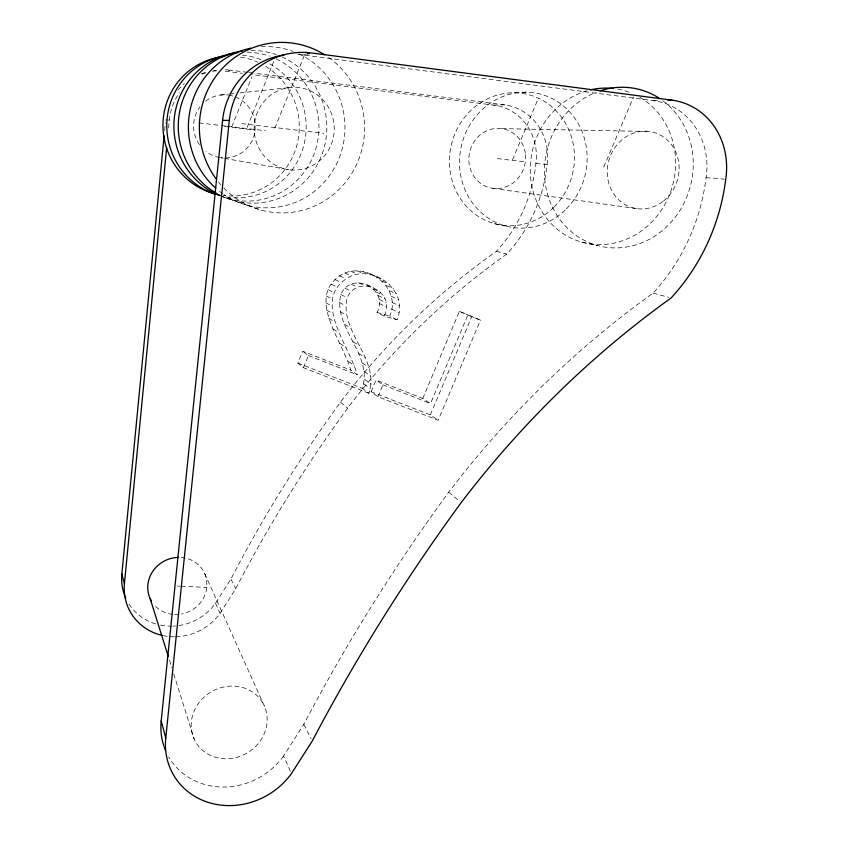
<?xml version="1.0" encoding="UTF-8"?>
<svg xmlns="http://www.w3.org/2000/svg" width="848" height="848" viewBox="0 0 848 848"><rect width="100%" height="100%" fill="white"/><g stroke="black" fill="none" stroke-linecap="round" stroke-linejoin="round"><path stroke-width="0.64" stroke-dasharray="4.24 3.18" d="M397.002 319.77L389.751 316.103C401.761 289.369 369.929 263.156 344.839 272.982C302.778 294.192 343.228 341.288 350.68 370.088L357.199 374.752C349.609 345.422 308.513 297.478 351.326 275.886C376.872 265.848 409.255 292.571 397.002 319.77L384.08 316.06L377.053 312.456C389.963 289.136 351.284 269.834 340.801 294.479C332.628 327.911 373.47 354.623 362.255 388.278L368.954 393.271C380.402 359.011 338.85 331.791 347.203 297.775C357.867 272.674 397.246 292.306 384.08 316.06M164.629 130.518L165.381 122.621M168.561 127.921L169.335 120.013A56.466 55.046 78.3 0 1 179.553 92.57M231.78 126.755L251.93 76.808M247.181 127.285L274.052 60.812M274.805 128.218L305.905 51.611M368.954 393.271L303.393 367.703L297.818 363.124L302.725 351.231L350.68 370.088M303.393 367.703L308.407 355.588L302.725 351.231M371.095 391.734L375.993 380.042L422.77 398.433L430.508 403.553L467.873 314.926L480.477 320.141L438.172 420.269L377.954 396.779L371.095 391.734L430.328 414.863L438.172 420.269M377.954 396.779L382.936 384.865L375.993 380.042M512.51 159.784L538.395 98.198M422.77 398.433L459.415 311.386L480.477 320.141M430.328 414.863L471.817 316.516M603.723 167.067L633.604 96.916M178.875 625.548A52.491 49.332 -27.3 0 0 215.572 603.214L230.9 579.067A1085.461 850.003 -52.2 0 1 340.472 402.185A615.669 525.4 -51.6 0 1 496.398 251.326A147.478 140.577 -81.3 0 0 535.872 163.494A52.82 49.555 -77.7 0 0 493.843 105.12L250.255 74.359M175.748 636.763A53.604 50.286 -27.6 0 0 220.067 613.316L235.723 588.671A1104.435 860.328 -52.2 0 1 347.616 408.132A627.255 533.18 -51.6 0 1 506.754 254.093A150.658 143.397 -80.8 0 0 547.119 164.427A53.943 50.509 -77.4 0 0 504.337 104.834L253.976 73.151M290.387 771.256L283.592 756.003L303.807 724.351A1361.051 986.351 -52.1 0 1 448.677 492.222A786.276 632.523 -51.5 0 1 653.077 293.132A196.015 182.543 -76.6 0 0 706.077 177.667A69.928 63.695 -74.3 0 0 653.479 100.679L302.556 54.908A73.924 71.508 88.8 0 0 295.04 54.336M213.548 70.819L215.901 70.289A56.466 55.046 78.3 0 0 213.314 70.734M247.425 72.324L230.38 70.161L225.377 71.221L242.401 73.373M302.556 54.908L305.958 54.187M220.469 95.04L228.271 94.192M229.575 94.054L234.779 93.492M239.984 92.93L289.401 87.588M514.556 92.771L526.11 92.188M493.843 105.12L504.337 104.834M653.479 100.679L658.769 100.53M165.636 119.992L169.335 120.013M501.91 128.642L649.844 131.514M177.508 586.063L180.052 586.169M181.324 586.233L206.774 587.378M535.872 163.494L547.119 164.427M706.077 177.667L724.404 179.193M199.004 122.907L219.865 125.356M221.169 125.515L226.384 126.129M227.688 126.278L265.488 130.73M224.603 126.522L255.057 130.094M497.331 158.576L525.23 161.862M241.659 123.607L323.745 133.327M248.729 72.483L252.662 72.981M492.783 188.341L636.933 208.661M223.257 158.163L220.681 157.707A31.62 30.825 78.4 0 0 255.057 130.836L255.068 122.631A31.62 30.825 78.4 0 0 236.348 97.372M224.55 158.385L289.03 169.727A41.393 40.036 88.8 0 0 331.186 112.858A41.393 40.036 88.8 0 0 262.424 103.477A41.393 40.036 88.8 0 0 289.03 169.727M494.448 223.66L505.408 225.981M581.94 242.189L597.183 245.422M496.398 251.326L506.754 254.093M653.077 293.132L668.722 297.309M377.053 312.456L389.751 316.103M216.855 194.605L219.346 195.475A71.529 69.653 80.6 0 1 216.844 194.754M228.536 198.686L234.207 200.669M247.277 205.227L261.407 210.166M222.833 196.768L225.006 197.531M237.588 201.919L251.199 206.679M297.818 363.124L362.255 388.278M308.407 355.588L357.199 374.752M382.936 384.865L430.508 403.553M370.459 274.084L377.402 276.999M459.415 311.386L467.873 314.926M376.841 277.275L383.89 280.243M363.601 271.848L370.428 274.71M382.119 281.101L389.253 284.133M357.04 270.904L363.75 273.766M386.285 285.553L393.504 288.67M350.786 271.286L357.379 274.158M389.359 290.652L396.631 293.853M344.839 272.982L351.326 275.886M366.463 284.483L373.321 287.578M391.288 296.291L398.571 299.598M373.661 289.009L380.646 292.189M358.524 282.702L365.255 285.776M376.183 292.019L383.211 295.252M339.454 275.801L345.846 278.759M377.996 295.507L385.056 298.803M391.988 302.418L399.281 305.831M351.072 284.101L357.665 287.196M379.035 299.365L386.105 302.736M334.896 279.522L341.203 282.554M391.479 309.022L398.761 312.552M379.226 303.478L386.296 306.923M344.903 288.182L351.379 291.362M331.165 284.165L337.409 287.271M340.801 294.479L347.203 297.775M328.282 289.698L334.462 292.92M339.2 302.312L345.571 305.757M326.385 295.994L332.533 299.323M325.749 302.662L331.875 306.117M340.239 311.693L346.609 315.308M326.48 309.986L332.607 313.58M344.574 324.275L351.019 328.112M328.664 318.254L334.833 321.986M332.925 328.907L339.158 332.84M352.874 341.638L359.457 345.783M358.503 353.298L365.17 357.665M339.847 343.387L346.196 347.574M362.128 362.955L368.859 367.491M364.025 371.36L370.767 376.046M348.411 361.46L354.899 365.976M364.407 379.268L371.159 384.091M363.771 383.858L370.512 388.755M340.472 402.185L347.616 408.132M448.677 492.222L459.256 501.009M230.9 579.067L235.723 588.671M303.807 724.351L311.089 738.862M204.707 573.577L264.353 706.002A38.849 35.446 -30.6 0 1 224.084 758.737A38.849 35.446 -30.6 0 1 199.132 702.568A38.849 35.446 -30.6 0 1 264.353 706.002M215.572 603.214L220.067 613.316M169.43 660.157L171.794 667.694M173.755 673.969L194.213 739.276M283.592 756.003A69.377 63.303 -30.5 0 1 168.741 756.967M219.547 157.527A31.62 30.825 78.4 0 1 205.894 151.432M199.46 144.648A31.62 30.825 78.4 0 1 199.927 106.996M205.64 101.177A31.62 30.825 78.4 0 1 227.412 94.987M228.557 95.135A31.62 30.825 78.4 0 1 234.196 96.524M276.119 58.904A74.529 72.504 82.3 0 1 313.442 155.629A74.529 72.504 82.3 0 1 220.66 196.068M219.558 195.623A74.529 72.504 82.3 0 1 216.293 194.171M247.171 52.152A74.529 72.504 82.3 0 1 269.463 56.18M281.918 56.89A76.373 74.253 83.3 0 1 320.194 158.799A76.373 74.253 83.3 0 1 220.575 195.506M219.484 194.945A76.373 74.253 83.3 0 1 216.272 193.185M250.934 50.477A76.373 74.253 83.3 0 1 276.215 54.611M328.706 57.473A85.266 82.606 87.4 0 1 344.659 183.369A85.266 82.606 87.4 0 1 221.72 185.786M220.904 184.875A85.266 82.606 87.4 0 1 218.53 182.055M298.994 53.933A80.645 78.27 85.3 0 1 335.352 166.272A80.645 78.27 85.3 0 1 224.01 194.595M222.939 193.863A80.645 78.27 85.3 0 1 217.788 189.941M261.279 46.757A80.645 78.27 85.3 0 1 293.026 51.421M265.806 66.398A69.907 68.105 79.6 0 1 295.676 149.174A69.907 68.105 79.6 0 1 223.088 195.475M220.575 195.104A69.907 68.105 79.6 0 1 216.834 194.351M240.588 57.113A69.907 68.105 79.6 0 1 257.824 62.18M269.749 63.823A71.529 69.653 80.6 0 1 302.079 151.103A71.529 69.653 80.6 0 1 223.141 196.386M242.337 55.173A71.529 69.653 80.6 0 1 261.438 59.826M617.683 89.093A78.694 72.239 -74.9 0 1 631.368 93.057M639.89 97.287A78.694 72.239 -74.9 0 1 653.108 220.639A78.694 72.239 -74.9 0 1 538.65 205.799A78.694 72.239 -74.9 0 1 587.876 90.545M662.903 100.774A80.793 73.924 -74.7 0 1 668.266 225.144A80.793 73.924 -74.7 0 1 554.094 210.368A80.793 73.924 -74.7 0 1 596.398 92.167M201.972 74.285A56.466 55.046 78.3 0 1 205.651 72.833M225.133 69.759A56.466 55.046 78.3 0 1 230.38 70.161M174.603 636.784A53.604 50.286 -27.6 0 1 163.282 635.64M175.515 625.951A52.491 49.332 -27.3 0 1 173.268 626.1M172.144 626.142A52.491 49.332 -27.3 0 1 159.922 625.018M155.629 623.916A52.491 49.332 -27.3 0 1 128.281 602.843M178.016 90.047A55.258 53.88 77.4 0 1 184.44 83.528M201.167 73.829A55.258 53.88 77.4 0 1 206.138 72.334M212.466 71.179A55.258 53.88 77.4 0 1 217.629 70.819M181.133 557.475A30.019 28.154 -27.6 0 1 206.732 580.636L206.774 588.046A30.019 28.154 -27.6 0 1 181.61 613.994M179.055 614.365A30.019 28.154 -27.6 0 1 173.904 614.471M172.632 614.365A30.019 28.154 -27.6 0 1 154.951 605.737M525.463 154.739L525.209 162.572A30.21 28.281 -77.4 0 1 481.166 183.783A30.21 28.281 -77.4 0 1 482.798 132.966A30.21 28.281 -77.4 0 1 525.463 154.739M663.401 201.103A39.156 35.669 -74.2 0 0 658.79 134.228A39.156 35.669 -74.2 0 0 607.338 174.836A39.156 35.669 -74.2 0 0 663.401 201.103M554.179 206.933A66.716 62.307 -77 0 0 530.742 95.273A66.716 62.307 -77 0 0 450.871 175.61A66.716 62.307 -77 0 0 554.179 206.933M566.358 208.884A68.222 63.568 -76.7 0 0 542.625 94.743A68.222 63.568 -76.7 0 0 460.994 176.85A68.222 63.568 -76.7 0 0 566.358 208.884"/><path stroke-width="1.27" d="M125.864 598.253A52.491 49.332 -27.3 0 1 121.836 574.011L164.12 135.786M162.169 635.396A53.604 50.286 -27.6 0 1 124.433 583.678L166.653 147.679M163.865 746.102A69.377 63.303 -30.5 0 1 161.194 720.959L222.589 120.374A73.924 71.508 88.8 0 1 283.72 55.035M165.763 738.004L229.31 120.416A76.129 73.553 89.7 0 1 311.651 52.979L671.998 100.159A71.91 65.275 -74 0 1 725.718 179.299A201.686 187.291 -76.2 0 1 671.128 297.945A805.346 643.505 -51.5 0 0 461.174 502.61A1391.356 999.601 -52.1 0 0 312.212 741.099L291.426 773.599A71.338 64.851 -30.8 0 1 210.283 803.003A71.338 64.851 -30.8 0 1 165.763 738.004L161.194 720.959M307.103 53.943L309.372 53.456M668.023 100.265L671.998 100.159M222.589 120.374L229.31 120.416M150.17 598.614L168.254 656.384M121.836 574.011L124.433 583.678M165.551 750.575A69.377 63.303 -30.5 0 1 164.258 747.236M215.222 193.641A74.529 72.504 82.3 0 1 174.826 114.13A74.529 72.504 82.3 0 1 237.61 52.629M216.272 193.185A76.373 74.253 83.3 0 1 179.553 112.169A76.373 74.253 83.3 0 1 242.369 51.113M215.816 188.245A80.645 78.27 85.3 0 1 190.885 106.657A80.645 78.27 85.3 0 1 251.019 48.135M216.272 179.129A85.266 82.606 87.4 0 1 220.491 70.522A85.266 82.606 87.4 0 1 324.657 54.781M214.364 193.736A69.907 68.105 79.6 0 1 163.07 121.222A69.907 68.105 79.6 0 1 222.653 56.795M215.604 194.362A71.529 69.653 80.6 0 1 167.067 119.282A71.529 69.653 80.6 0 1 227.9 55.332M599.949 90.884A80.793 73.924 -74.7 0 1 659.903 98.665M590.229 89.941A78.694 72.239 -74.9 0 1 612.966 88.425M151.283 600.797A30.019 28.154 -27.6 0 1 152.258 572.114A30.019 28.154 -27.6 0 1 178.557 557.401"/></g></svg>
